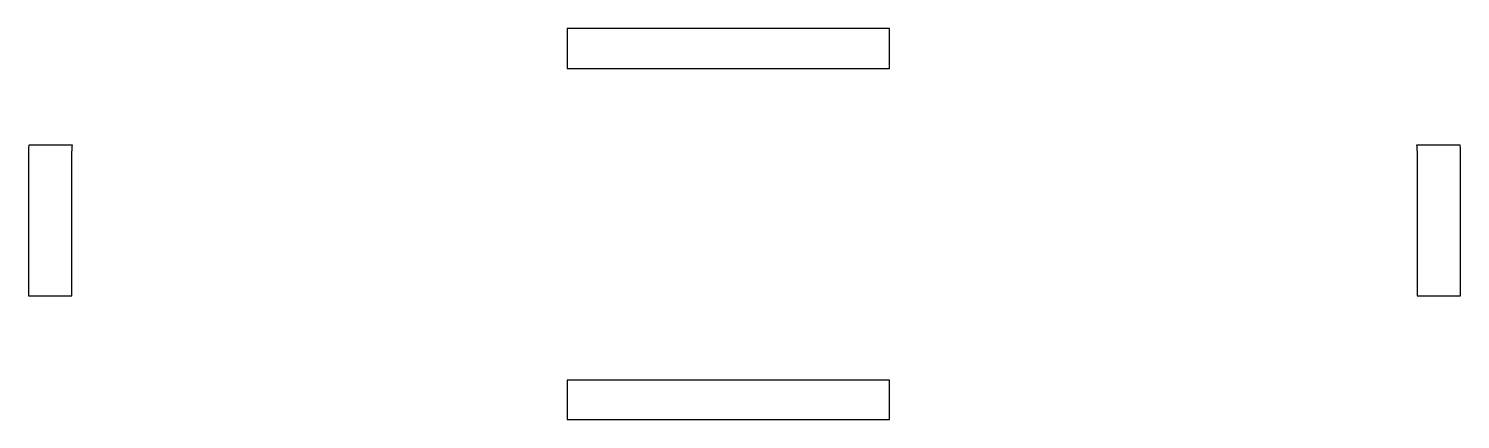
# Model space of a CAD drawing. Extents: x 30 to 180, y 128 to 169.
import ezdxf

# ---------------------------------------------------------------- set-up
doc = ezdxf.new("R2010")
doc.units = 0
doc.layers.add('Layer_1', color=7, linetype='CONTINUOUS')

msp = doc.modelspace()

# ---------------------------------------------------------------- linework, layer by layer
at = {"layer": 'Layer_1', "color": 7}
for p, q in [((86.461906, 168.914797), (86.461906, 164.764662)), ((89.420897, 168.914797), (86.461906, 168.914797)), ((86.461906, 168.914797), (86.461906, 168.914797)), ((97.210604, 168.914797), (89.420897, 168.914797)), ((104.999791, 168.914797), (97.210604, 168.914797)), ((112.789498, 168.914797), (104.999791, 168.914797)), ((120.137884, 168.914797), (112.789498, 168.914797)), ((120.137884, 164.764662), (120.137884, 168.914797)), ((86.461906, 164.764662), (89.704602, 164.764662)), ((89.704602, 164.764662), (97.352195, 164.764662)), ((97.352195, 164.764662), (104.999791, 164.764662)), ((104.999791, 164.764662), (112.647387, 164.764662)), ((112.647387, 164.764662), (120.137884, 164.764662)), ((30.238464, 156.753783), (30.223478, 156.454057)), ((30.223478, 156.454057), (30.223478, 155.459804)), ((34.794774, 156.753783), (30.238464, 156.753783)), ((30.238464, 156.753783), (30.238464, 156.753783)), ((34.725528, 155.670645), (34.772555, 156.606505)), ((34.725528, 154.77199), (34.725528, 155.670645)), ((34.772555, 156.606505), (34.794774, 156.753783)), ((175.203774, 156.753783), (175.225994, 156.606505)), ((179.761119, 156.753783), (175.203774, 156.753783)), ((175.203774, 156.753783), (175.203774, 156.753783)), ((175.225994, 156.606505), (175.272505, 155.670645)), ((175.272505, 155.670645), (175.272505, 154.77199)), ((179.776105, 156.454057), (179.761119, 156.753783)), ((179.776105, 155.459804), (179.776105, 156.454057)), ((30.223478, 155.459804), (30.223478, 154.46555)), ((30.223478, 154.46555), (30.223478, 153.471296)), ((34.725528, 153.872822), (34.725528, 154.77199)), ((175.272505, 154.77199), (175.272505, 153.872822)), ((179.776105, 154.46555), (179.776105, 155.459804)), ((179.776105, 153.471296), (179.776105, 154.46555)), ((30.223478, 153.471296), (30.223478, 152.477039)), ((34.725528, 152.973652), (34.725528, 153.872822)), ((34.725528, 152.074481), (34.725528, 152.973652)), ((175.272505, 153.872822), (175.272505, 152.973652)), ((175.272505, 152.973652), (175.272505, 152.074481)), ((179.776105, 152.477039), (179.776105, 153.471296)), ((30.223478, 152.477039), (30.223478, 151.482785)), ((30.223478, 151.482785), (30.223478, 150.488531)), ((34.725528, 151.175829), (34.725528, 152.074481)), ((34.725528, 150.276658), (34.725528, 151.175829)), ((175.272505, 152.074481), (175.272505, 151.175829)), ((175.272505, 151.175829), (175.272505, 150.276658)), ((179.776105, 151.482785), (179.776105, 152.477039)), ((179.776105, 150.488531), (179.776105, 151.482785)), ((30.223478, 150.488531), (30.223478, 149.494278)), ((34.725528, 149.377488), (34.725528, 150.276658)), ((175.272505, 150.276658), (175.272505, 149.377488)), ((179.776105, 149.494278), (179.776105, 150.488531)), ((30.223478, 149.494278), (30.223478, 148.500021)), ((30.223478, 148.500021), (30.223478, 147.505767)), ((34.725528, 148.478317), (34.725528, 149.377488)), ((34.725528, 147.579665), (34.725528, 148.478317)), ((175.272505, 149.377488), (175.272505, 148.478317)), ((175.272505, 148.478317), (175.272505, 147.579665)), ((179.776105, 148.500021), (179.776105, 149.494278)), ((179.776105, 147.505767), (179.776105, 148.500021)), ((30.223478, 147.505767), (30.223478, 146.511513)), ((34.725528, 146.680495), (34.725528, 147.579665)), ((34.725528, 145.781324), (34.725528, 146.680495)), ((175.272505, 147.579665), (175.272505, 146.680495)), ((175.272505, 146.680495), (175.272505, 145.781324)), ((179.776105, 146.511513), (179.776105, 147.505767)), ((30.223478, 146.511513), (30.223478, 145.517259)), ((30.223478, 145.517259), (30.223478, 144.523003)), ((34.725528, 144.882156), (34.725528, 145.781324)), ((175.272505, 145.781324), (175.272505, 144.882156)), ((179.776105, 145.517259), (179.776105, 146.511513)), ((179.776105, 144.523003), (179.776105, 145.517259)), ((30.223478, 144.523003), (30.223478, 143.528749)), ((34.725528, 143.983502), (34.725528, 144.882156)), ((34.725528, 143.084331), (34.725528, 143.983502)), ((175.272505, 144.882156), (175.272505, 143.983502)), ((175.272505, 143.983502), (175.272505, 143.084331)), ((179.776105, 143.528749), (179.776105, 144.523003)), ((30.223478, 143.528749), (30.223478, 142.534495)), ((30.223478, 142.534495), (30.223478, 141.540241)), ((34.725528, 142.185163), (34.725528, 143.084331)), ((34.725528, 141.285993), (34.725528, 142.185163)), ((175.272505, 143.084331), (175.272505, 142.185163)), ((175.272505, 142.185163), (175.272505, 141.285993)), ((179.776105, 142.534495), (179.776105, 143.528749)), ((179.776105, 141.540241), (179.776105, 142.534495)), ((30.223478, 141.540241), (30.223478, 140.984719)), ((30.223478, 140.984719), (34.740514, 140.984719)), ((34.740514, 140.984719), (34.725528, 141.285993)), ((175.272505, 141.285993), (175.257516, 140.984719)), ((175.257516, 140.984719), (179.776105, 140.984719)), ((179.776105, 140.984719), (179.776105, 141.540241)), ((86.461906, 132.194041), (86.461906, 128.085248)), ((89.704602, 132.194041), (86.461906, 132.194041)), ((86.461906, 132.194041), (86.461906, 132.194041)), ((97.352195, 132.194041), (89.704602, 132.194041)), ((104.999791, 132.194041), (97.352195, 132.194041)), ((112.647387, 132.194041), (104.999791, 132.194041)), ((120.137884, 132.194041), (112.647387, 132.194041)), ((120.137884, 128.085248), (120.137884, 132.194041)), ((86.461906, 128.085248), (89.420897, 128.085248)), ((89.420897, 128.085248), (97.210604, 128.085248)), ((97.210604, 128.085248), (104.999791, 128.085248)), ((104.999791, 128.085248), (112.789498, 128.085248)), ((112.789498, 128.085248), (120.137884, 128.085248))]:
    msp.add_line(p, q, dxfattribs=at)

doc.saveas('drawing.dxf')
